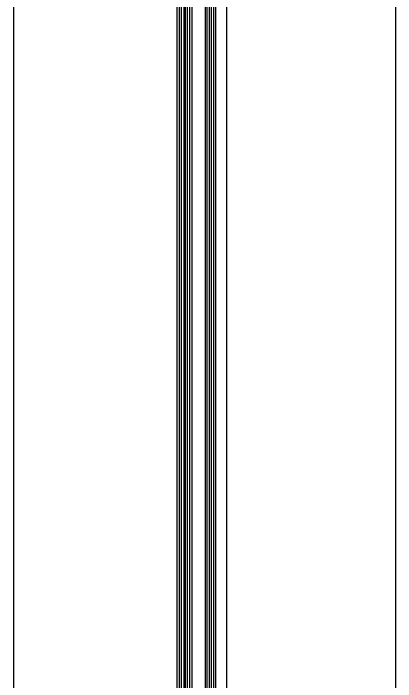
# Model space of a CAD drawing. Header units: millimetres. Extents: x 12351878 to 12381578, y 696206 to 738256.
# Drawn here: x 12356635 to 12356984, y 721069 to 721680 of the extents above; entities that cross this region are included whole.
import ezdxf

# ---------------------------------------------------------------- set-up
doc = ezdxf.new("R2010")
doc.units = ezdxf.units.MM
doc.header["$LTSCALE"] = 1000
doc.linetypes.add('HIDDEN', pattern=[0.125, 0.0625, -0.0625])
for name, color, linetype in [('EXTRUSION-V', 141, 'Continuous'), ('GLASS', 1, 'Continuous'), ('GLASS-V', 11, 'Continuous'), ('SILICONE', 8, 'Continuous'), ('SILICONE-V', 9, 'Continuous'), ('SYMBOL', 7, 'Continuous')]:
    doc.layers.add(name, color=color, linetype=linetype)

# ---------------------------------------------------------------- blocks, each defined once
blk = doc.blocks.new('*U118')
at = {"layer": 'GLASS-V'}
h = blk.add_hatch(dxfattribs=at)
h.set_pattern_fill('HONEY', color=256, scale=10, angle=90, style=0)
h.set_pattern_definition([(90, (-8261.038, 34583.1971), (1.08253175, 1.875), [1.25, -2.5]), (330, (-8261.038, 34583.1971), (1.082531757, -1.874999996), [1.25, -2.5]), (30, (-8261.038, 34583.1971), (2.165063507, 4e-09), [-2.5, 1.25])])
edge = h.paths.add_edge_path()
edge.add_arc((14.8, 12.25), 0.2, 218, 270, ccw=False)
edge.add_line((14.64, 12.13), (13.34, 13.79))
edge.add_arc((13.5, 13.91), 0.2, 180, 218, ccw=False)
edge.add_line((13.3, 13.91), (13.3, 17.5))
edge.add_line((13.3, 17.5), (13.3, 21.09))
edge.add_arc((13.5, 21.09), 0.2, 142, 180, ccw=False)
edge.add_line((13.34, 21.21), (14.64, 22.87))
edge.add_arc((14.8, 22.75), 0.2, 90, 142, ccw=False)
edge.add_line((14.8, 22.95), (19.5, 22.95))
edge.add_arc((19.5, 22.75), 0.2, 0, 90, ccw=False)
edge.add_line((19.7, 22.75), (19.7, 12.25))
edge.add_arc((19.5, 12.25), 0.2, 270, 360, ccw=False)
edge.add_line((19.5, 12.05), (14.8, 12.05))
at = {"layer": 'SILICONE'}
h = blk.add_hatch(dxfattribs=at)
h.set_pattern_fill('DOTS', color=256, scale=3, angle=180, style=0)
h.set_pattern_definition([(180, (-2314.46293, 32414.2856), (-0.09375, -0.1875), [0, -0.1875])])
edge = h.paths.add_edge_path()
edge.add_arc((-1.94, 22.29), 14.99, -4.61622, 4.61622, ccw=False)
edge.add_arc((13.47, 21.1), 0.474, 140.89449, 181.10551, ccw=False)
edge.add_line((13.11, 21.4), (14.41, 23.06))
edge.add_arc((14.8, 22.75), 0.5, 90, 142, ccw=False)
edge.add_line((14.8, 23.25), (14.8, 23.5))
edge.add_line((14.8, 23.5), (13, 23.5))
h = blk.add_hatch(dxfattribs=at)
h.set_pattern_fill('DOTS', color=256, scale=3, angle=270, style=0)
h.set_pattern_definition([(270, (-2314.46293, 32414.2856), (0.1875, -0.09375), [0, -0.1875])])
edge = h.paths.add_edge_path()
edge.add_arc((-1.94, 12.71), 14.99, 355.38378, 364.61622)
edge.add_arc((13.47, 13.9), 0.474, 178.89449, 219.10551)
edge.add_line((13.11, 13.6), (14.41, 11.94))
edge.add_arc((14.8, 12.25), 0.5, 218, 270)
edge.add_line((14.8, 11.75), (14.8, 11.5))
edge.add_line((14.8, 11.5), (13, 11.5))
at = {"layer": 'SILICONE-V'}
h = blk.add_hatch(dxfattribs=at)
h.set_pattern_fill('ANSI37', color=256, scale=20, angle=135, style=0)
h.set_pattern_definition([(180, (-8259.038, 34605.197), (2e-12, -2.5), []), (270, (-8259.038, 34605.197), (2.5, 2e-12), [])])
edge = h.paths.add_edge_path()
edge.add_line((0, 24.5), (0, 10.5))
edge.add_line((0, 10.5), (1, 11.5))
edge.add_line((1, 11.5), (13, 11.5))
edge.add_arc((-2.77, 12.73), 15.82, 355.53366, 364.46634)
edge.add_line((13, 13.96), (13, 21.04))
edge.add_arc((-1.77, 22.27), 14.82, 355.23107, 364.76893)
edge.add_line((13, 23.5), (1, 23.5))
edge.add_line((1, 23.5), (0, 24.5))
at = {"layer": 'GLASS'}
for points in [[(1062.5, 23.5), (1, 23.5), (0, 24.5), (0, 32.5), (1, 33.5), (1062.5, 33.5)], [(1062.5, 11.5), (1, 11.5), (0, 10.5), (0, 6.5), (1, 5.5), (1062.5, 5.5)], [(1062.5, 4), (1, 4), (0, 3), (0, -1), (1, -2), (1062.5, -2)]]:
    blk.add_lwpolyline(points, dxfattribs=at)
at = {"layer": 'GLASS-V'}
for p, q in [((0, 31.5), (1062.5, 31.5)), ((0, 29.5), (1062.5, 29.5)), ((0, 27.5), (1062.5, 27.5)), ((0, 25.5), (1062.5, 25.5)), ((20, 20.67, 0), (19.7, 20.67, 0)), ((20, 20.08, 0), (19.7, 20.08, 0)), ((20, 14.92, 0), (19.7, 14.92, 0)), ((20, 14.33, 0), (19.7, 14.33, 0)), ((0, 9.5), (1062.5, 9.5)), ((0, 7.5), (1062.5, 7.5)), ((0, 2), (1062.5, 2)), ((0, 0), (1062.5, 0))]:
    blk.add_line(p, q, dxfattribs=at)
for points in [[(13, 17.5), (13, 21.09, -0.167343), (13.11, 21.4), (14.41, 23.06, -0.230868), (14.8, 23.25), (19.5, 23.25, -0.414214), (20, 22.75), (20, 17.5), (20, 12.25, -0.414214), (19.5, 11.75), (14.8, 11.75, -0.230868), (14.41, 11.94), (13.11, 13.6, -0.167343), (13, 13.91)], [(14.8, 12.05, -0.230868), (14.64, 12.13), (13.34, 13.79, -0.167343), (13.3, 13.91), (13.3, 17.5), (13.3, 21.09, -0.167343), (13.34, 21.21), (14.64, 22.87, -0.230868), (14.8, 22.95), (19.5, 22.95, -0.414214), (19.7, 22.75), (19.7, 12.25, -0.414214), (19.5, 12.05)]]:
    blk.add_lwpolyline(points, format="xyb", close=True, dxfattribs=at)
at = {"layer": 'GLASS-V', "linetype": 'HIDDEN', "const_width": 1.5}
blk.add_lwpolyline([(1, 4.75), (1062.5, 4.75)], dxfattribs=at)
at = {"layer": 'SILICONE'}
for points in [[(0, 24.5), (0, 10.5), (1, 11.5), (13, 11.5, 0.038996), (13, 13.96), (13, 21.04, 0.041641), (13, 23.5), (1, 23.5)], [(13, 23.5, -0.040306), (13, 21.09, -0.177276), (13.11, 21.4), (14.41, 23.06, -0.230868), (14.8, 23.25), (14.8, 23.5)], [(13, 11.5, 0.040306), (13, 13.91, 0.177276), (13.11, 13.6), (14.41, 11.94, 0.230868), (14.8, 11.75), (14.8, 11.5)]]:
    blk.add_lwpolyline(points, format="xyb", close=True, dxfattribs=at)
blk = doc.blocks.new('apqs03')
at = {"layer": 'EXTRUSION-V'}
for p, q in [((3232.5, 2780.57, 0), (3232.5, 3807.57, 0)), ((3387, 3807.57, 0), (3387, 2780.57, 0))]:
    blk.add_line(p, q, dxfattribs=at)
at = {"layer": 'EXTRUSION-V', "elevation": 0}
blk.add_lwpolyline([(3037, 3807.57), (3037, 2725.57), (3177, 2725.57)], dxfattribs=at)
at = {"color": 0, "linetype": 'ByBlock', "xscale": -1, "rotation": 270}
blk.add_blockref('*U118', (3189, 2745.07, 0), dxfattribs=at)

msp = doc.modelspace()

# ---------------------------------------------------------------- block references
at = {"layer": 'SYMBOL'}
msp.add_blockref('apqs03', (12353597.5, 718272.93), dxfattribs=at)

doc.saveas('drawing.dxf')
